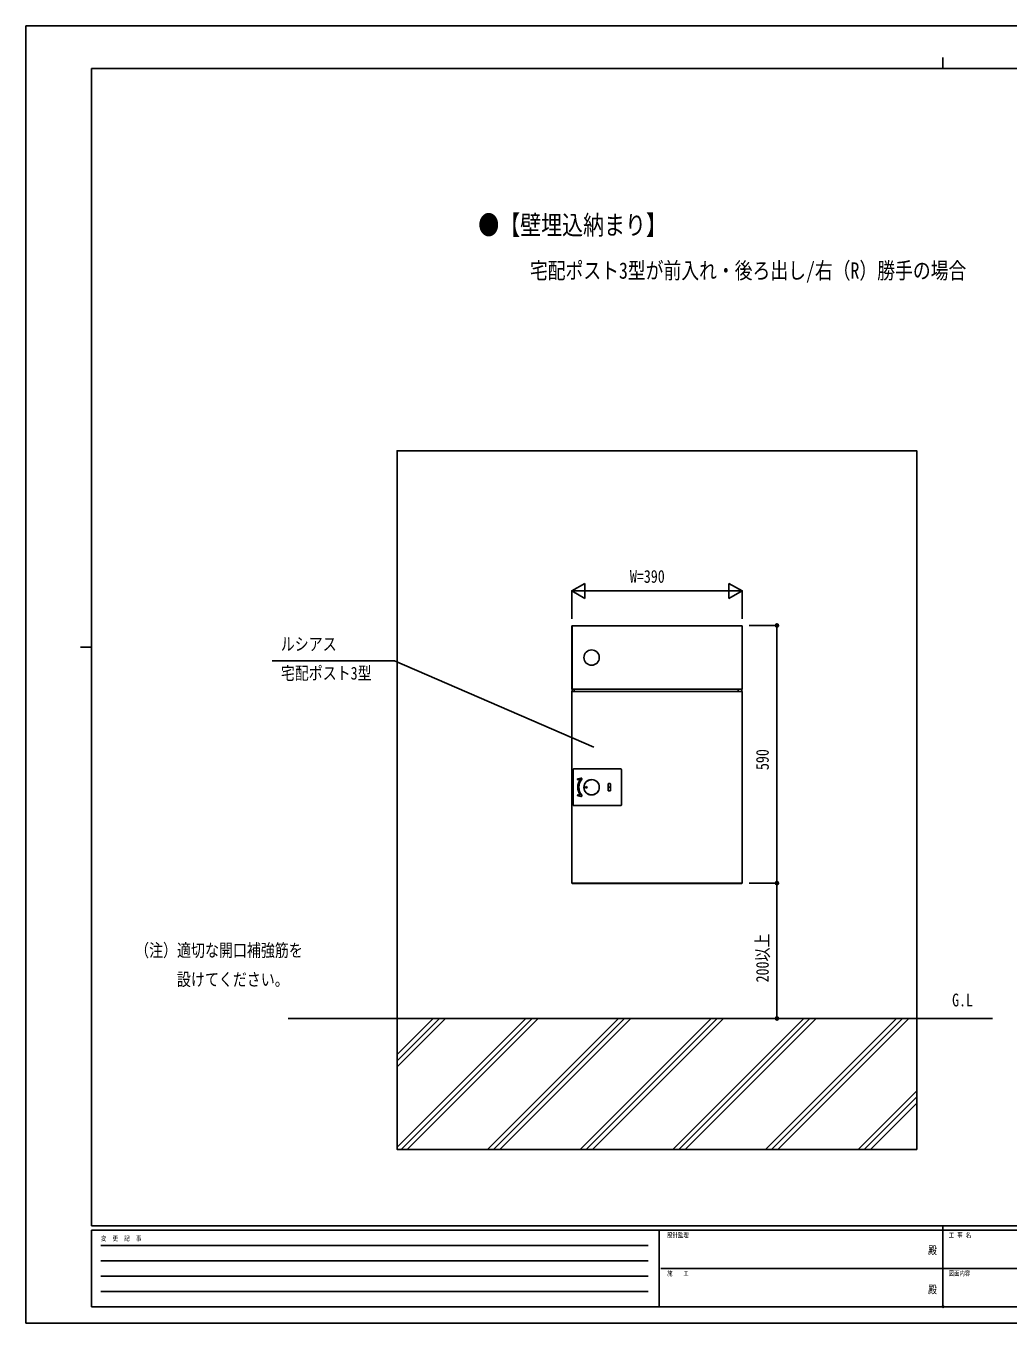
# Model space of a CAD drawing. Units: millimetres, scale not verified. Extents: x -2102 to 2102, y -1485 to 1485.
# Drawn here: x -2102 to 147, y -1485 to 1485 of the extents above; entities that cross this region are included whole.
import ezdxf
from ezdxf.enums import TextEntityAlignment as Align

# ---------------------------------------------------------------- set-up
doc = ezdxf.new("R2010")
doc.units = ezdxf.units.MM
doc.header["$LTSCALE"] = 8
doc.header["$PDMODE"] = 32
doc.header["$PDSIZE"] = 4
for name, color, linetype in [('0-1_USER1', 3, 'Continuous'), ('0-3_YKK_A1', 4, 'Continuous'), ('0-4_YKK_D', 6, 'Continuous'), ('0-5_YKK_ZWAK', 7, 'Continuous'), ('0-6_YSS_K', 3, 'Continuous')]:
    doc.layers.add(name, color=color, linetype=linetype)
doc.styles.add('ＭＳ ゴシック', font='')
doc.styles.get('ＭＳ ゴシック').set_extended_font_data('MS Gothic')

msp = doc.modelspace()

# ---------------------------------------------------------------- linework, layer by layer
at = {"layer": '0-3_YKK_A1'}
for p, q in [((-852.583, 110.4), (-852.583, 111.2)), ((-852.577, 110.4), (-852.583, 110.4)), ((-852.583, 109.6), (-852.583, 110.3)), ((-852.583, 109.6), (-852.583, 98.1)), ((-852.083, 110.1), (-851.997, 110.1)), ((-851.997, 110.2), (-851.997, -32.8)), ((-851.197, 110.2), (-851.997, 110.2)), ((-851.583, 111.1), (-851.783, 111.1)), ((-851.583, 110.3), (-851.783, 110.3)), ((-851.783, 110.2), (-851.783, 110.3)), ((-851.583, 110.3), (-851.583, 110.2)), ((-851.197, 110.4), (-851.197, 111.2)), ((-851.197, 110.4), (-851.197, 110.2)), ((-463.383, 110.4), (-463.383, 111.2)), ((-463.083, 111.2), (-463.383, 111.2)), ((-463.383, 110.4), (-463.383, 110.2)), ((-463.083, 110.4), (-463.383, 110.4)), ((-462.583, 110.2), (-463.383, 110.2)), ((-463.083, 111.2), (-462.583, 111.2)), ((-462.583, 110.4), (-463.083, 110.4)), ((-462.589, 110.4), (-462.583, 110.3)), ((-462.583, 111.2), (-462.583, 110.4)), ((-462.583, 110.3), (-462.583, 110.2)), ((-852.583, -33.8), (-852.583, -33)), ((-852.583, -33), (-851.783, -33)), ((-851.783, -33.8), (-852.583, -33.8)), ((-852.083, -39.6), (-852.583, -39.6)), ((-851.783, -39.8), (-852.583, -39.8)), ((-852.583, -39.8), (-852.583, -476.7)), ((-852.083, -38.8), (-851.783, -38.8)), ((-852.083, -39.6), (-851.783, -39.6)), ((-851.197, -32.8), (-851.997, -32.8)), ((-851.783, -32.8), (-851.783, -38.8)), ((-851.783, -38.8), (-463.383, -38.8)), ((-851.783, -39.6), (-851.783, -38.8)), ((-851.783, -39.6), (-851.783, -39.8)), ((-851.197, -33), (-851.197, -32.8)), ((-851.197, -33), (-851.197, -33.8)), ((-463.383, -33.8), (-851.197, -33.8)), ((-846.883, -38.8), (-846.883, -33.8)), ((-471.783, -33.8), (-471.783, -38.8)), ((-463.383, -33), (-463.383, -32.8)), ((-463.383, -33), (-463.383, -33.8)), ((-463.083, -33), (-463.383, -33)), ((-463.083, -33.8), (-463.383, -33.8)), ((-463.383, -33.8), (-463.383, -38.8)), ((-463.383, -39.6), (-463.383, -38.8)), ((-463.083, -38.8), (-463.383, -38.8)), ((-463.383, -39.6), (-463.383, -39.8)), ((-463.083, -39.6), (-463.383, -39.6)), ((-462.583, -39.8), (-463.383, -39.8)), ((-463.083, -33), (-462.583, -33)), ((-463.083, -38.8), (-462.583, -38.8)), ((-462.583, -39.6), (-463.083, -39.6)), ((-462.583, -38.8), (-462.583, -39.6)), ((-849.583, -298.208), (-849.583, -218.192)), ((-847.591, -216.2), (-740.575, -216.2)), ((-831.605, -237.002), (-838.397, -238.695)), ((-738.583, -218.192), (-738.583, -298.208)), ((-837.792, -241.121), (-833.823, -240.132)), ((-769.083, -250.45), (-769.083, -265.95)), ((-764.083, -258.2), (-769.083, -258.2)), ((-764.583, -249.95), (-768.583, -249.95)), ((-768.583, -266.45), (-764.583, -266.45)), ((-764.083, -265.95), (-764.083, -250.45)), ((-838.397, -277.705), (-831.605, -279.398)), ((-833.823, -276.268), (-837.792, -275.279)), ((-807.568, -275.693), (-807.083, -275.7)), ((-740.575, -300.2), (-847.591, -300.2)), ((-851.783, -476.7), (-852.583, -476.7)), ((-852.083, -477.7), (-852.583, -477.7)), ((-852.083, -476.9), (-851.783, -476.9)), ((-852.083, -477.7), (-851.783, -477.7)), ((-851.783, -476.9), (-851.783, -476.7)), ((-851.783, -476.9), (-851.783, -477.7)), ((-463.383, -477.7), (-851.783, -477.7)), ((-851.783, -477.7), (-851.783, -478.8)), ((-851.783, -478.8), (-850.983, -478.8)), ((-850.983, -478.8), (-841.483, -478.8)), ((-840.883, -478.8), (-841.483, -478.8)), ((-840.983, -478.3), (-840.983, -477.7)), ((-840.883, -478), (-840.983, -478)), ((-840.883, -478), (-840.883, -477.7)), ((-840.883, -478.8), (-840.883, -478)), ((-471.783, -478.8), (-840.883, -478.8)), ((-471.783, -477.7), (-471.783, -478)), ((-471.783, -478), (-471.783, -478.8)), ((-471.683, -478), (-471.783, -478)), ((-471.183, -478.8), (-471.783, -478.8)), ((-471.683, -478.3), (-471.683, -477.7)), ((-464.183, -478.8), (-471.183, -478.8)), ((-463.383, -476.9), (-463.383, -476.7)), ((-463.383, -476.9), (-463.383, -477.7)), ((-463.083, -476.9), (-463.383, -476.9)), ((-463.083, -477.7), (-463.383, -477.7)), ((-463.083, -476.9), (-462.583, -476.9)), ((-462.583, -477.7), (-463.083, -477.7)), ((-462.583, -476.9), (-462.583, -477.7)), ((111.027, -787.5), (-1502.191, -787.5))]:
    msp.add_line(p, q, dxfattribs=at)
for points in [[(-1252.49, -787.5), (-1252.49, 512.5), (-62.49, 512.5), (-62.49, -787.5)], [(-852.583, 111.2), (-851.583, 111.2), (-851.197, 111.2), (-463.383, 111.2)], [(-851.997, 96.1), (-852.583, 96.1), (-852.583, 98.1)], [(-851.997, -32.8), (-852.583, -32.8), (-852.583, 96.1)], [(-851.197, 111.1), (-851.583, 111.1), (-851.583, 110.3)], [(-462.583, 110.2), (-462.583, -32.8), (-463.383, -32.8)], [(-852.583, -39.6), (-852.583, -38.8), (-852.083, -38.8)], [(-462.583, -39.8), (-462.583, -476.7), (-463.383, -476.7)], [(-462.583, -33), (-462.583, -33.8), (-463.083, -33.8)], [(-807.564, -240.736), (-810.906, -241.162), (-812.807, -241.884)], [(-812.909, -274.477), (-810.906, -275.238), (-807.564, -275.664)], [(-852.583, -477.7), (-852.583, -476.9), (-852.083, -476.9)], [(-463.383, -477.7), (-463.383, -478.8), (-464.183, -478.8)]]:
    msp.add_lwpolyline(points, dxfattribs=at)
msp.add_circle((-807.083, 38.7), 17.5, dxfattribs=at)
for centre, radius, start, end in [((-851.783, 110.3), 0.8, 90, 180), ((-852.083, 109.6), 0.5, 90, 180), ((-850.583, 98.1), 2, 180, 224.99409), ((-847.593, -218.19), 1.99, 89.92772, 180.07228), ((-831.182, -238.7), 1.75, 0, 104), ((-740.573, -218.19), 1.99, 359.92772, 90.07228), ((-838.095, -239.908), 1.25, 104, 180), ((-838.095, -239.908), 1.25, 180, 284), ((-807.083, -258.2), 31.75, 146.31167, 180), ((-807.083, -258.2), 31.75, 180, 213.68833), ((-807.083, -258.2), 29.25, 141.02124, 180), ((-807.083, -258.2), 29.25, 180, 218.97876), ((-833.751, -240.423), 0.3, 326.31167, 104), ((-831.182, -238.7), 1.75, 321.02124, 0), ((-807.083, -258.2), 17.65, 0, 180), ((-807.083, -258.2), 17.65, 180, 0), ((-807.083, -258.2), 17.5, 90, 255.45427), ((-807.064, -258.2), 17.296, 91.877, 268.123), ((-819.083, -258.2), 1.75, 90, 270), ((-819.083, -258.2), 1.75, 270, 90), ((-807.083, -258.2), 17.5, 270, 90), ((-768.583, -250.45), 0.5, 90, 180), ((-768.583, -265.95), 0.5, 180, 270), ((-764.583, -250.45), 0.5, 0, 90), ((-764.583, -265.95), 0.5, 270, 0), ((-838.095, -276.492), 1.25, 76, 180), ((-838.095, -276.492), 1.25, 180, 256), ((-833.751, -275.977), 0.3, 256, 33.68833), ((-831.182, -277.7), 1.75, 256, 0), ((-831.182, -277.7), 1.75, 0, 38.97876), ((-847.593, -298.21), 1.99, 179.92772, 270.07228), ((-740.573, -298.21), 1.99, 269.92772, 0.07228), ((-841.483, -478.3), 0.5, 270, 0), ((-471.183, -478.3), 0.5, 180, 270)]:
    msp.add_arc(centre, radius, start, end, dxfattribs=at)
at = {"layer": '0-4_YKK_D'}
for p, q in [((-852.583, 191.2), (-822.272, 208.7)), ((-822.272, 173.7), (-822.272, 208.7)), ((-462.583, 191.2), (-492.894, 208.7)), ((-492.894, 208.7), (-492.894, 173.7)), ((-852.583, 127.2), (-852.583, 192.2)), ((-852.583, 191.2), (-822.272, 173.7)), ((-852.583, 191.2), (-791.961, 191.2)), ((-817.583, 191.2), (-497.583, 191.2)), ((-462.583, 191.2), (-523.205, 191.2)), ((-462.583, 191.2), (-492.894, 173.7)), ((-462.583, 127.2), (-462.583, 192.2)), ((-446.583, 112.45), (-381.583, 112.45)), ((-382.583, -477.55), (-382.583, 112.45)), ((-446.583, -477.55), (-381.583, -477.55)), ((-446.583, -477.55), (-381.583, -477.55)), ((-382.583, -787.5), (-382.583, -477.55))]:
    msp.add_line(p, q, dxfattribs=at)
msp.add_lwpolyline([(-802.095, -166.536), (-1258.755, 31.2), (-1538.996, 31.2)], dxfattribs=at)
for centre in [(-382.583, 112.45), (-382.583, -477.55), (-382.583, -477.55), (-382.583, -787.5)]:
    msp.add_circle(centre, 3.75, dxfattribs=at)
at = {"layer": '0-5_YKK_ZWAK'}
for p, q in [((-2.49, 1412.5), (-2.49, 1387.5)), ((1947.51, 1387.5), (-1952.49, 1387.5)), ((-1952.49, -1262.5), (-1952.49, 1387.5)), ((-1977.49, 62.5), (-1952.49, 62.5)), ((1947.51, -1262.5), (-1952.49, -1262.5)), ((-652.49, -1272.5), (-1952.49, -1272.5)), ((-1952.49, -1447.5), (-1952.49, -1272.5)), ((-652.49, -1272.5), (-652.49, -1447.5)), ((-2.49, -1272.5), (-652.49, -1272.5)), ((-2.49, -1262.5), (-2.49, -1447.5)), ((647.51, -1272.5), (-2.49, -1272.5)), ((-1931.24, -1307.5), (-677.49, -1307.5)), ((-1931.24, -1342.5), (-677.49, -1342.5)), ((-648.74, -1360), (-2.49, -1360)), ((-2.49, -1360), (647.51, -1360)), ((-1931.24, -1377.5), (-677.49, -1377.5)), ((-1931.24, -1412.5), (-677.49, -1412.5)), ((-1952.49, -1447.5), (-652.49, -1447.5)), ((-652.49, -1447.5), (-2.49, -1447.5)), ((-2.49, -1447.5), (647.51, -1447.5))]:
    msp.add_line(p, q, dxfattribs=at)
msp.add_lwpolyline([(-2102.5, -1485), (2102.5, -1485), (2102.5, 1485), (-2102.5, 1485)], close=True, dxfattribs=at)
msp.add_point((-2.49, -1447.5), dxfattribs=at)
at = {"layer": '0-6_YSS_K'}
for p, q in [((-1252.49, -870.139), (-1169.851, -787.5)), ((-1252.49, -1082.271), (-957.719, -787.5)), ((-1252.49, -884.281), (-1155.709, -787.5)), ((-1252.49, -898.423), (-1141.567, -787.5)), ((-1243.577, -1087.5), (-943.577, -787.5)), ((-1229.435, -1087.5), (-929.435, -787.5)), ((-1045.587, -1087.5), (-745.587, -787.5)), ((-1031.445, -1087.5), (-731.445, -787.5)), ((-1017.303, -1087.5), (-717.303, -787.5)), ((-833.455, -1087.5), (-533.455, -787.5)), ((-819.313, -1087.5), (-519.313, -787.5)), ((-805.171, -1087.5), (-505.171, -787.5)), ((-621.323, -1087.5), (-321.323, -787.5)), ((-607.181, -1087.5), (-307.181, -787.5)), ((-593.039, -1087.5), (-293.039, -787.5)), ((-409.191, -1087.5), (-109.191, -787.5)), ((-395.049, -1087.5), (-95.049, -787.5)), ((-380.907, -1087.5), (-80.907, -787.5)), ((-197.059, -1087.5), (-62.49, -952.931)), ((-182.917, -1087.5), (-62.49, -967.073)), ((-168.775, -1087.5), (-62.49, -981.216))]:
    msp.add_line(p, q, dxfattribs=at)
msp.add_lwpolyline([(-62.49, -787.5), (-62.49, -1087.5), (-1252.49, -1087.5), (-1252.49, -787.5)], dxfattribs=at)

# ---------------------------------------------------------------- texts
at = {"layer": '0-1_USER1', "style": 'ＭＳ ゴシック', "width": 0.8}
for s, height, p in [('●【壁埋込納まり】', 43.99, (-1066.7, 994)), ('宅配ポスト3型が前入れ・後ろ出し/右（R）勝手の場合', 37.39, (-948.5, 895)), ('（注）適切な開口補強筋を', 29.33, (-1852.5, -655)), ('      設けてください。', 29.33, (-1852.5, -721.667)), ('G.L', 29.33, (18.428, -768.778))]:
    msp.add_text(s, height=height, dxfattribs=at).set_placement(p, align=Align.BOTTOM_LEFT)
at = {"layer": '0-4_YKK_D', "style": 'ＭＳ ゴシック', "width": 0.8}
for s, p in [('W=390', (-719.45, 201.2)), ('ルシアス', (-1518.961, 46.206)), ('宅配ポスト3型', (-1518.961, -20.461))]:
    msp.add_text(s, height=29.33, dxfattribs=at).set_placement(p, align=Align.BOTTOM_LEFT)
for s, p in [('590', (-392.583, -218.817)), ('200以上', (-392.583, -705.058))]:
    msp.add_text(s, height=29.33, rotation=90, dxfattribs=at).set_placement(p, align=Align.BOTTOM_LEFT)
at = {"layer": '0-5_YKK_ZWAK', "style": 'ＭＳ ゴシック', "width": 0.8}
for s, height, p in [('設計監理', 11, (-634.157, -1292.5)), ('工 事 名', 11, (10.635, -1292.5)), ('変  更  記  事', 11, (-1930.655, -1300)), ('殿', 18.33, (-36.833, -1332.917)), ('施\u3000\u3000工', 11, (-634.157, -1380)), ('図面内容', 11, (10.635, -1380)), ('殿', 18.33, (-36.833, -1422.917))]:
    msp.add_text(s, height=height, dxfattribs=at).set_placement(p, align=Align.BOTTOM_LEFT)

doc.saveas('drawing.dxf')
